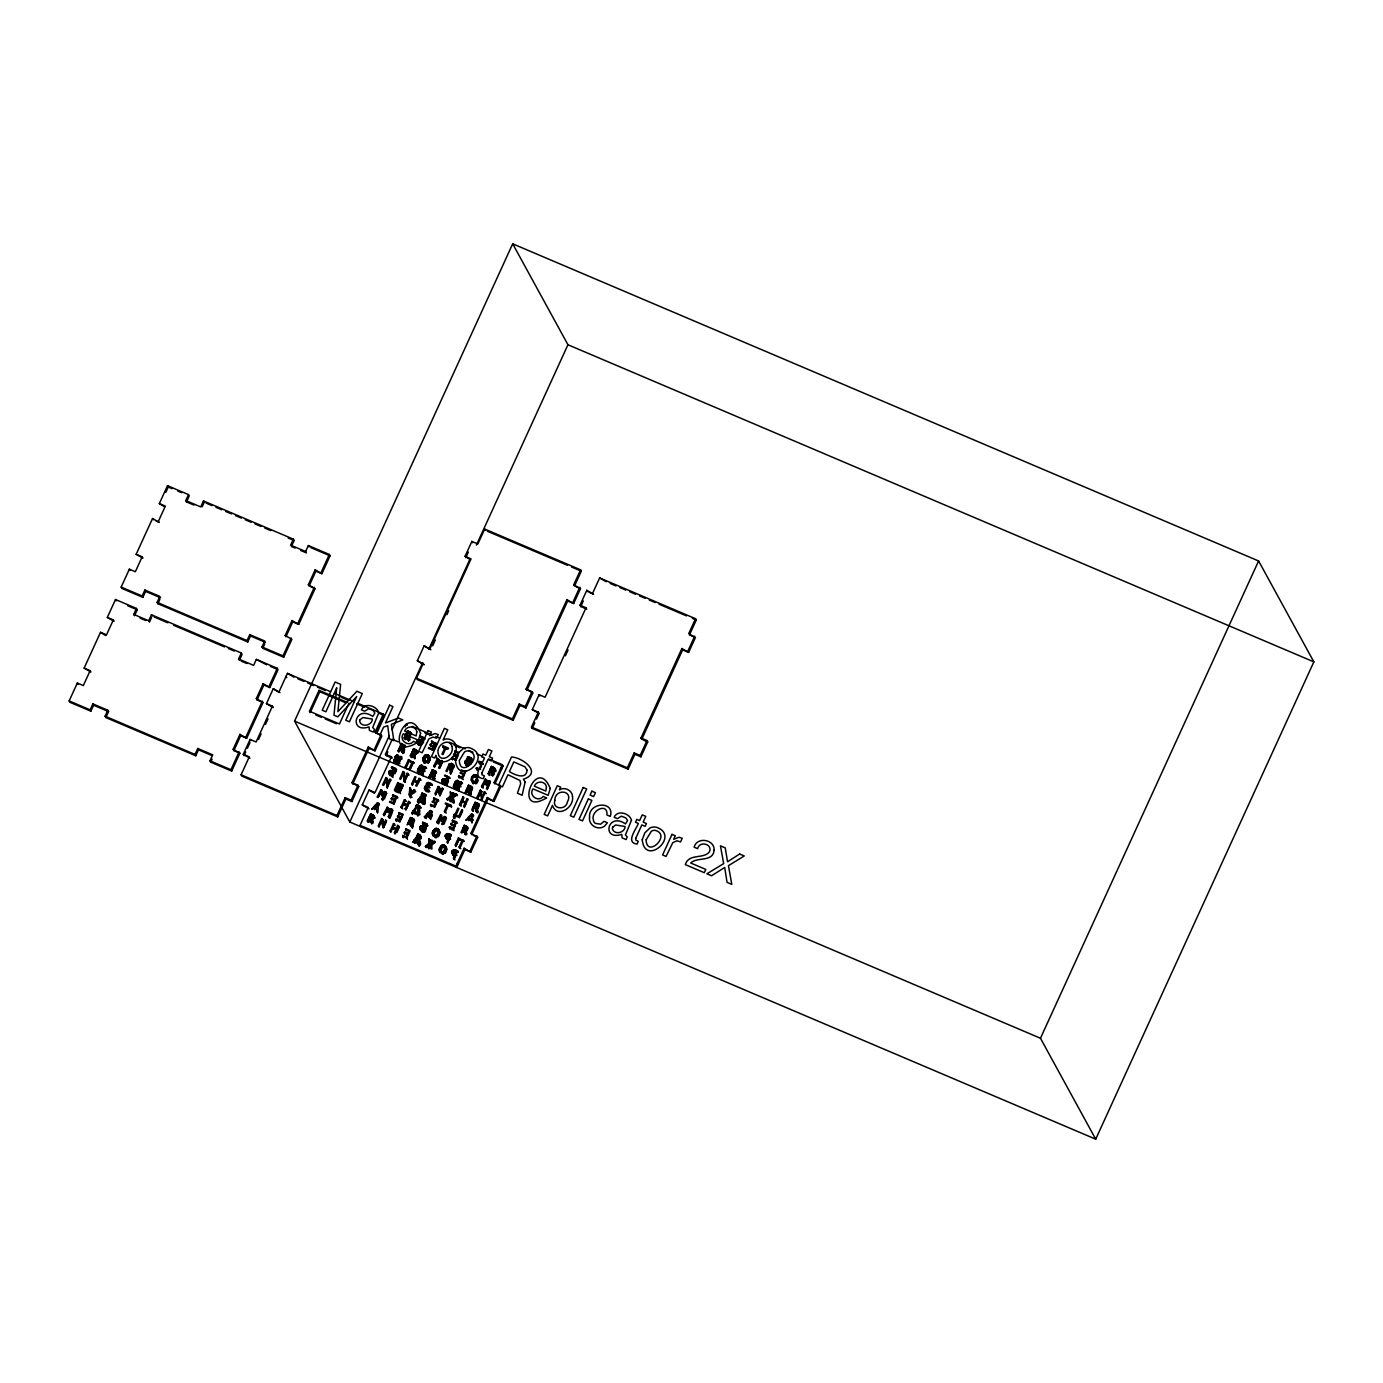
<?xml version="1.0" encoding="UTF-8"?>
<svg xmlns="http://www.w3.org/2000/svg" width="1383" height="1383" viewBox="0 0 1383 1383"><rect width="100%" height="100%" fill="white"/><g stroke="black" fill="none" stroke-linecap="round" stroke-linejoin="round"><path stroke-width="1.5" d="M410.613 797.853L409.316 794.845L409.904 787.757L411.719 793.531L415.678 791.768L414.451 789.693L410.993 792.182L410.63 788.569M410.198 797.127L409.904 787.757M468.474 761.048L467.731 758.61L466.555 758.818L467.523 761.082L465.673 762.638L464.947 761.29L466.78 759.734M429.871 791.439L427.053 790.661L425.705 787.446L429.56 787.584L427.416 785.233L428.073 783.573L431.669 784.023L432.412 785.371M426.413 790.004L425.048 786.339L426.638 785.803L427.382 787.152L425.203 789.676L427.295 791.819L424.46 788.327L425.048 786.339M424.062 760.892L424.304 762.379L422.749 760.114L423.198 757.642L425.428 762.846L423.82 760.045M423.198 757.642L424.235 763.139L422.749 760.114M432.326 833.845L433.259 836.041L432.343 832.86L432.775 831.373L433.83 831.823L434.366 835.972L433.83 831.823M433.052 835.194L433.519 832.722L434.573 833.171M439.241 850.424L440.174 852.602L439.258 849.439L439.708 847.952L440.762 848.401L441.298 852.55L440.762 848.401M439.984 851.772L439.708 847.952M470.929 780.289L471.396 777.816L472.45 778.266L473.228 783.902L471.689 780.652M380.308 792.926L381.051 794.274L381.915 792.545L381.812 795.986L381.172 791.197L378.06 797.472L377.075 797.057L380.809 789.831L382.036 790.35L382.832 795.139L385.459 792.839L386.652 793.341L384.388 798.994M387.534 808.588L387.413 812.046L388.467 812.495L391.061 810.092L391.787 811.423L389.038 817.872L388.295 816.523L391.061 810.092M438.567 761.445L437.823 760.097L437.702 763.554L438.757 764.004L441.35 761.601L442.093 762.932L439.967 767.859M440.797 819.687L440.9 816.229L441.54 821.035L440.797 819.687L442.595 821.467M485.537 783.884L485.64 780.427L486.28 785.233L485.537 783.884L486.591 784.334L489.167 781.931L489.91 783.279L487.144 789.71M401.969 751.332L403.559 745.351L404.303 746.699L402.712 752.68L401.969 751.332L402.902 753.562M411.028 825.374L412.618 819.393L411.961 827.604L411.028 825.374L412.532 828.192M432.844 777.661L434.435 771.679L435.178 773.028L433.571 779.009L432.844 777.661L433.761 779.874M471.741 787.549L470.721 794.119L469.252 793.928L469.131 792.131L470.652 787.083L472.07 789.935L471.983 786.599L468.474 785.181L465.12 792.511L465.985 792.874L469.027 786.599L472.727 787.947M471.344 788.587L469.788 794.395L469.062 793.047M478.397 804.629L476.651 812.374L475.787 809.211L477.308 804.163L478.743 807.015L479.14 805.978L478.656 803.696L475.147 802.261L471.793 809.608L472.519 810.939L475.873 803.609L475.147 802.261M371.785 824.061L370.454 818.805L368.241 821.519L367.325 820.966L369.244 816.748L372.995 821.104M407.95 736.326L408.573 741.011L407.95 736.326L406.395 735.635L406.723 737.848L405.997 736.499M414.122 754.254L414.762 758.939L413.448 753.7L411.235 756.397L411.961 757.746M464.774 833.327L465.501 834.675L465.552 832.203L463.253 830.18L464.809 830.872L464.705 834.208L465.708 834.623L465.915 831.235L467.333 829.938L462.925 828.244L460.988 832.462L461.905 833.015L463.651 829.593L462.925 828.244M371.042 822.712L372.027 823.127L372.252 819.756L370.298 817.163M373.03 817.301L371.768 815.209L370.627 816.402L371.37 817.751L370.35 817.318L370.644 813.723L374.171 815.918L374.136 817.664L373.03 817.301L373.773 818.65M409.679 735.963L408.832 740.078L407.847 739.663M408.434 735.186L409.783 740.13L406.049 733.699L404.13 737.917L404.856 739.265L406.792 735.047L410.059 736.292M416.11 751.09L416.767 753.545L414.762 750.087L413.621 751.28L414.347 752.629L413.327 752.196L413.638 748.601L412.601 750.848L414.554 754.236L416.231 754.219L412.238 751.626L410.302 755.844L411.045 757.192L412.981 752.974L412.238 751.626M465.915 831.235L466.659 834.675L465.915 833.327M490.066 769.415L490.809 770.763L488.873 774.981L488.147 773.633L490.066 769.415L491.103 769.83L493.195 772.25L492.849 775.794L491.864 775.379L491.95 772.042L490.395 771.351L491.138 772.699M493.351 768.239L494.595 771.316L492.59 767.876L491.051 770.245L492.071 770.642M425.255 758.852L424.529 757.521L427.399 754.669L425.532 754.79L423.492 757.071L424.996 759.44L424.806 762.24M472.813 780.721L472.485 782.553M427.779 755.879L428.073 759.215L429.266 759.302L429.456 756.536L428.211 755.014L428.816 760.564L430.009 760.633M428.211 755.014L430.251 759.786L429.508 758.437M437.356 829.61L437.65 832.946L438.843 833.033L439.033 830.267L437.789 828.745L438.394 834.295L439.587 834.381M437.789 828.745L439.829 833.517L439.085 832.168M444.271 846.189L444.565 849.525L445.758 849.594L445.948 846.845L444.704 845.324L445.309 850.873L446.502 850.943M444.704 845.324L446.744 850.096L446 848.747M371.145 819.376L371.837 823.196L371.093 821.848M492.659 775.846L491.95 772.042M426.638 785.803L426.413 783.763L428.09 782.45L431.669 784.023M427.382 787.152L427.779 784.196L431.513 784.628L430.77 783.279M375.83 806.704L375.087 805.355L377.369 802.866L378.752 803.454L378.389 806.773L377.403 806.341L377.68 804.111L378.423 805.459M427.9 812.979L428.955 813.429L430.493 811.717L431.945 815.728L431.565 811.078L430.182 810.49L427.9 812.979L428.644 814.328L430.926 811.838L432.309 812.426L431.565 811.078M469.511 819.963L468.474 817.301L465.725 820.309L468.076 819.393L472.018 821.018L471.43 818.546L472.433 818.978L472.001 822.971L471.171 820.689M471.845 815.192L470.306 816.904L469.252 816.454L471.534 813.947L472.917 814.535L472.554 817.854L471.568 817.439L471.845 815.192L472.571 816.54M377.006 809.608L377.524 812.789L377.006 809.608L373.929 808.294L371.578 809.228L374.309 806.22L375.363 808.865M426.725 815.918L430.666 817.543L430.078 815.088L431.081 815.521L430.649 819.497L429.819 817.232L430.545 818.58L426.725 815.918L425.48 817.301L426.223 818.65M430.078 815.088L431.824 816.852L430.493 811.717M430.666 817.543L430.804 816.437M472.018 821.018L471.43 818.546M415.972 813.135L417.683 814.898L414.675 811.562L416.006 808.657L414.986 808.242L411.875 813.118L414.001 812.305L418.012 813.29L417.908 809.193L419.568 811.32L419.619 815.019L418.842 809.971M418.012 813.29L417.908 809.193M422.662 802.019L423.405 797.542L425.065 799.668L424.581 804.474L424.339 798.337M413.292 841.296L414.036 842.645L415.661 841.106L416.992 837.891L415.972 837.458L412.843 842.351L414.986 841.538L418.997 842.524L418.893 838.426L419.81 839.204L419.412 846.361M423.509 801.639L423.405 797.542M418.997 842.524L419.101 841.607M474.507 783.245L477.654 781.965L476.253 779.39L477.135 776.537L476.392 775.189L477.256 778.059L475.959 776.053M476.997 780.738L476.686 777.592M419.464 842.109L420.605 844.252L420.294 841.573M417.459 771.178L417.96 769.173L418.911 769.536L418.236 772.769L417.459 771.178L418.98 774.1L419.654 770.884L418.306 768.343L421.469 765.127L422.213 766.476L419.965 767.911L419.049 769.691L420.017 770.037L418.306 768.343M453.451 786.391L453.97 784.386L454.921 784.766L454.972 789.33L453.451 786.391L454.367 788.69L454.921 784.766M455.405 788.345L454.419 786.633L455.647 786.114M404.649 745.835L405.375 747.183L404.908 744.884L403.144 750.675L403.957 752.992L404.631 749.171L403.196 746.561M411.218 826.256L412.704 826.446L413.966 818.926L410.44 817.509L407.103 824.838L408.867 823.611M432.257 769.778L433 771.126L429.646 778.456L428.903 777.108L432.257 769.778L435.766 771.213L434.02 776.987L434.832 779.321L433.415 774.687M478.12 812.564L476.91 809.47L478.051 805.511L475.683 803.696L479.382 805.044L478.656 803.696M476.979 810.455L477.705 811.804L476.305 807.188M421.366 741.202L421.901 743.691L421.366 741.202L417.718 740.078L422.022 740.493L423.457 742.913L423.457 739.957M469.822 763.001L469.615 764.09L469.096 761.653L464.947 761.29M495.684 771.679L494.388 767.824L491.466 766.389L490.308 768.896L491.622 771.697L494.077 772.008L492.452 770.901M422.921 767.34L421.763 767.859L422.351 765.542L424.529 770.089M458.897 781.602L458.724 783.487L457.773 783.072L458.361 780.755L459.675 783.919M447.625 840.294L447.936 839.032L445.188 835.885L448.662 840.38L447.591 843.353L447.625 840.294L448.351 841.642M451.584 852.049L455.059 856.544L453.97 859.517L454.316 855.195L451.584 852.049L453.572 853.017L454.281 850.718L456.839 852.637L455.975 852.274M450.599 839.308L447.02 838.634L445.43 835.004L448.835 833.776L450.097 837.804L448.835 834.762L446.968 834.831L447.193 836.853L446.173 836.352L447.746 834.969L451.169 835.781L450.443 834.433M456.096 851.288L456.736 853.052L457.687 850.977L455.232 849.94L451.809 851.167L454.454 855.247M388.588 772.509L389.989 775.535L388.83 771.593L390.576 773.495L388.83 771.593M389.315 773.858L389.557 772.941M416.871 741.772L418.271 744.78L417.113 740.839L419.948 744.815L418.133 741.409M417.614 743.12L417.113 740.839M421.158 829.178L422.576 832.013L419.792 828.884L419.879 827.069L421.884 830.526L424.892 832.082L420.899 827.639M420.518 830.232L419.879 827.069M443.269 782L444.686 784.818L441.903 781.689L441.99 779.891L443.995 783.348L447.003 784.887L443.009 780.444M443.148 783.833L441.99 779.891M389.436 770.832L390.162 772.181L394.466 772.578L392.063 770.556L389.436 770.832L393.083 771.956L393.93 773.443L396.005 768.568L391.666 766.735L391.285 767.565L396.731 769.916M424.287 737.831L425.03 739.179L419.585 736.811L419.965 735.981L424.287 737.831L422.213 742.688L421.158 742.36M426.223 826.187L426.223 829.143L424.788 826.723L420.484 826.308L424.132 827.432L424.979 828.918L427.053 824.061L422.731 822.211L424.045 824.821L422.351 823.041M427.053 824.061L427.572 826.221L426.828 824.873M448.939 777.695L444.842 775.033L444.462 775.863L449.907 778.214L448.939 777.695L447.089 781.741L446.242 780.254L442.595 779.13L446.899 779.528L447.625 780.876L443.338 780.479L442.595 779.13M478.19 780.825L476.392 775.189M417.96 769.173L418.98 774.1M424.633 797.403L425.67 794.637L424.771 794.153L423.751 796.573L425.359 798.752L424.806 797.109M420.484 837.199L420.104 838.271L419.239 837.441L420.259 835.021L421.227 838.547M398.373 764.142L397.37 763.71L398.874 760.304L395.21 762.828L397.388 758.731L399.445 759.336L400.188 760.685L398.131 760.062L396.489 762.984L395.763 761.635M422.835 770.538L423.578 771.887L422.074 775.293L421.331 773.944L422.835 770.538L419.187 773.062L421.348 768.965L424.149 770.919L424.823 766.545L426.483 768.291L424.823 766.545M455.18 788.275L457.358 784.178L460.159 786.132L459.415 784.801L460.781 781.844L461.715 782.242L458.067 790.506L457.341 789.157L458.845 785.769L455.18 788.275L455.923 789.624M458.845 785.769L458.966 788.759L458.222 787.411M419.81 807.171L419.135 809.038L418.254 808.208L419.274 805.788L420.899 807.637L420.553 808.519L420.173 806.289M420.985 836.369L419.983 838.789L419.239 837.441M382.088 793.79L384.716 791.491L385.909 791.992L382.901 799.53L381.95 799.132L384.699 792.684L385.442 794.032L382.676 800.48L381.95 799.132M392.236 812.616L389.989 818.269L389.245 816.921L392.253 809.383L391.061 808.882L388.433 811.199L389.176 812.53L391.804 810.231L392.997 810.732L392.253 809.383M442.56 760.892L439.535 768.447L438.584 768.032L441.35 761.601M444.116 824.026L446.381 818.373L445.188 817.872L442.56 820.171L441.817 818.84L444.444 816.523L445.637 817.025L442.629 824.562L441.678 824.164L444.427 817.733L445.17 819.064L443.061 823.991M420.484 826.308L421.227 827.656L425.515 828.054L425.757 824.51L424.788 826.723M446.899 779.528L447.867 777.332L448.611 778.681L446.916 776.935M418.34 799.149L418.098 802.832L417.372 801.483L420.484 796.591L422.247 798.371L420.484 796.591M412.843 810.801L413.05 813.411L412.307 812.08M454.246 814.38L453.918 818.235L454.246 814.38L455.681 816.005L458.914 808.588L457.911 808.156L454.938 814.656M489.167 781.931L486.418 788.362L487.369 788.777L490.377 781.239L489.184 780.721L486.557 783.037L487.3 784.386L489.91 782.069L489.184 780.721M419.274 805.788L419.308 808.761L418.721 805.476L416.663 804.612L415.591 806.911L416.473 807.637L417.268 805.909L419.447 806.825L418.721 805.476M440.313 850.355L440.797 852.689L439.448 851.271M371.56 819.358L369.244 816.748M435.161 835.453L434.729 836.421L436.561 836.162L438.307 834.174L435.161 835.453L435.472 837.77L433.398 833.776M441.661 852.983L444.185 850.303L445.24 850.735L444.185 852.205L441.661 852.983L442.387 854.331L444.928 851.651L445.551 852.792L444.185 850.303M491.622 771.697L491.103 769.83M90.863 711.19L90.12 709.842L92.851 703.878L93.595 705.226L90.863 711.19L69.893 702.27L69.15 700.922L77.327 683.029L83.326 685.57L90.137 670.669L84.138 668.11L100.51 632.325L106.491 634.866L113.32 619.964L107.321 617.406L115.498 599.513L136.468 608.434L137.211 609.782L134.479 615.746L133.753 614.398L136.468 608.434M142.881 597.352L142.155 596.004L144.887 590.04L145.613 591.388L142.881 597.352L121.911 588.432L121.168 587.084L129.362 569.191L135.344 571.732L142.155 556.83L136.174 554.272L152.528 518.487L159.252 522.376L156.262 521.097M164.577 506.835L159.339 503.568L167.516 485.675L188.503 494.595L189.229 495.944L186.515 501.908L194 505.089M165.804 492.383L168.259 487.023L167.516 485.675M158.526 521.028L165.338 506.126L159.339 503.568M186.515 501.908L185.771 500.56L188.503 494.595M195.746 755.775L195.003 754.444L197.734 748.462L198.46 749.811L195.746 755.775L105.851 717.57L105.108 716.221L107.839 710.257L92.851 703.878M151.508 617.648L149.468 622.108L148.724 620.76L151.456 614.795L241.351 653.018L242.094 654.366L239.363 660.331L238.619 658.982L241.351 653.018M247.764 641.937L247.038 640.588L249.753 634.624L250.496 635.973L247.764 641.937L157.869 603.714L157.126 602.383L159.858 596.401L144.887 590.04M295.132 548.083L291.381 546.492L294.112 540.528L293.386 539.18L203.474 500.957L200.76 506.921L185.771 500.56M106.526 716.066L108.566 711.588L107.839 710.257M157.869 603.714L159.909 599.254M202.177 506.783L204.217 502.306L203.474 500.957M293.386 539.18L290.655 545.144L305.643 551.523L306.369 552.872L300.751 550.469M238.619 658.982L253.608 665.361L256.339 659.397L277.309 668.317L278.052 669.666L269.875 687.558L263.133 683.651L256.322 698.571L263.047 702.46L246.693 738.263L239.968 734.373L233.157 749.275L239.881 753.182L231.704 771.074L210.717 762.154L209.991 760.806L212.705 754.841L197.734 748.462M305.643 551.523L308.357 545.559L329.344 554.479L330.07 555.81L321.893 573.72L315.168 569.813L308.357 584.732L315.082 588.622L298.728 624.424L291.986 620.535L285.175 635.437L291.899 639.344L283.722 657.236L262.753 648.316L262.009 646.967L264.741 641.003L249.753 634.624M210.717 762.154L212.083 759.163M262.753 648.316L264.793 643.838M239.881 753.182L233.883 750.623L240.694 735.704L239.968 734.373M263.047 702.46L257.065 699.919L263.876 685L263.133 683.651M291.986 620.535L292.729 621.866L285.918 636.785L285.175 635.437M315.168 569.813L315.894 571.162L309.083 586.081L308.357 584.732M231.704 771.074L230.961 769.726L239.138 751.833M245.967 736.914L262.321 701.129M269.132 686.21L277.309 668.317M283.722 657.236L282.996 655.888L291.173 637.995M297.985 623.076L314.339 587.274M321.15 572.372L329.344 554.479M249.995 758.23L243.27 754.34L250.081 739.421L256.08 741.962L272.434 706.177L266.452 703.619L273.264 688.717L279.988 692.606M244.013 755.688L245.707 751.954M247.419 748.22L249.977 742.636M337.711 816.886L336.968 815.555L345.162 797.645L345.888 798.994L337.711 816.886L241.818 776.122L241.091 774.774L249.268 756.881L243.27 754.34M279.262 691.258L287.439 673.365L330.485 691.673M258.535 739.542L261.128 733.889M265.432 724.485L268.008 718.832M294.562 721.131L512.695 243.823L1258.599 560.962L1313.85 661.869L1095.716 1139.177L349.813 822.038L294.562 721.131L1040.465 1038.253L1095.716 1139.177M319.041 690.359L319.767 691.707L310.224 712.591L309.498 711.242L319.041 690.359L347.133 702.305M349 703.1L339.457 723.983L309.498 711.242M345.888 798.994L351.887 801.552L358.698 786.633L351.974 782.743L368.327 746.941L375.052 750.831L381.881 735.929L375.139 732.022L383.316 714.129L357.886 703.325M352.7 784.092L369.071 748.289L368.327 746.941M383.316 714.129L384.059 715.478L375.882 733.37L375.139 732.022M351.887 801.552L351.144 800.204L357.972 785.285L351.974 782.743M374.326 749.5L381.138 734.58M417.338 660.728L424.08 664.618L417.338 660.728L424.166 645.809L430.891 649.699M470.289 559.579L465.051 556.329L471.88 541.41L477.861 543.968L484.672 529.049L580.566 569.813L581.309 571.162L574.498 586.081L573.755 584.732L580.566 569.813M465.794 557.677L468.353 552.076M349.813 822.038L389.315 735.618M392.011 729.723L422.524 662.941M428.816 649.197L470.099 558.836M476.392 545.092L567.946 344.747L512.695 243.823M513.145 720.301L512.419 718.953L519.23 704.051L519.973 705.382L513.145 720.301L417.268 679.537L416.525 678.189L423.336 663.27M430.148 648.368L471.05 558.87L465.051 556.329M432.672 645.809L435.334 639.983M446.899 614.692L448.68 610.802M368.984 808.813L362.26 804.923L369.071 790.004L375.052 792.545L391.424 756.76L385.425 754.219L392.236 739.3L398.235 741.841M391.424 756.76L392.15 758.109L386.168 755.567L387.862 751.833M360.807 826.706L360.064 825.357L368.241 807.465L362.26 804.923M405.046 726.939L406.412 723.949L407.155 725.297M401.381 743.466L402.125 744.797L398.771 752.145L398.027 750.796L401.381 743.466L404.043 745.558M386.86 777.955L388.122 786.184L387.603 779.303L385.909 777.54L382.521 784.939L383.54 785.371L386.082 779.787L387.344 788.016L386.082 779.787M406.412 732.921L407.449 730.673L411.702 734.2M405.634 746.232L401.934 744.884L398.892 751.159L398.027 750.796M384.111 784.438L386.635 778.888L385.909 777.54M407.432 733.353L408.573 732.16L409.921 733.146M392.409 768.084L392.997 769.346L392.253 767.997M402.159 747.373L401.364 749.119L400.067 746.336M369.987 818.096L368.051 822.315L367.325 820.966M370.35 817.318L370.644 813.723M369.589 818.684L369.434 821.986L368.068 819.324M387.378 784.835L389.937 779.251L390.94 779.684L387.568 787.083L386.6 786.668M393.723 771.23L394.708 769.034L395.434 770.383L393.757 768.637M399.445 759.336L400.845 756.363L401.762 756.743L398.477 764.419L397.734 763.07M396.42 790.903L395.694 789.572L398.702 782.985L397.768 782.588L394.38 789.97L399.998 792.424L403.006 785.855L402.263 784.507L399.255 791.076L400.551 793.635M383.783 827.155L383.056 825.807L385.598 820.223L386.341 821.571L383.783 827.155L383.281 820.275L381.587 818.511L378.199 825.91L379.219 826.342M403.041 771.541L399.67 778.923L400.69 779.355L403.784 772.89L403.041 771.541L404.752 773.304L403.784 772.89M408.486 759.613L409.23 760.961L405.859 768.343L405.115 766.995L408.486 759.613L414.278 763.105L409.091 760.927L412.86 763.572L409.904 770.054L409.161 768.723L412.134 762.223L412.86 763.572M391.216 798.821L391.614 797.974L394.691 799.288L395.434 800.619L391.216 798.821L391.959 800.169L391.614 797.974M392.53 795.623L392.928 794.776L397.128 796.573L397.872 797.922L392.53 795.623L393.273 796.971L392.928 794.776M378.942 827.259L382.313 819.86L381.587 818.511M397.768 782.588L398.494 783.936L395.123 791.318L398.753 792.857M400.759 784.904L397.751 791.474L397.025 790.125L400.033 783.556L401.675 785.285L400.033 783.556M398.667 791.871L397.924 790.523L400.932 783.936M393.135 802.676L394.311 800.135L395.037 801.466L393.878 804.024L389.539 802.175L389.937 801.31L393.135 802.676L393.878 804.024M394.691 799.288L395.728 796.988L396.472 798.337M407.812 774.601L405.254 780.185L404.527 778.836L407.069 773.253L408.815 775.033L407.069 773.253M422.022 740.493L422.991 738.28L423.734 739.628L422.04 737.882M393.757 803.955L397.128 796.573M405.444 782.415L404.7 781.067L408.089 773.685M413.552 761.756L410.163 769.138L409.161 768.723M399.825 792.286L403.196 784.904L402.263 784.507M390.11 830.976L393.481 823.577L394.501 824.009L390.853 832.307L390.11 830.976L391.112 831.39M405.409 800.083L401.762 808.398L401.018 807.05L404.406 799.668L406.153 801.431L404.406 799.668M411.598 784.005L414.969 776.606L415.972 777.039L412.324 785.354L411.598 784.005L412.601 784.42M395.642 819.963L396.039 819.116L399.238 820.465L399.981 821.813L395.642 819.963L396.385 821.312M397.716 815.763L398.062 817.958L397.716 815.763L401.537 818.425L401.848 814.794L400.793 817.076M399.03 812.582L399.376 814.777L399.03 812.582L403.231 814.38L399.86 821.761M430.407 744.175L430.77 746.371L430.407 744.175L434.227 746.837L434.539 743.19L433.501 745.489M431.721 740.994L432.066 743.19L431.721 740.994L436.665 744.123L434.141 749.672M399.238 820.465L400.413 817.923L397.336 816.61M431.945 748.877L433.104 746.336L433.847 747.684L432.689 750.226L428.35 748.376L428.747 747.511L431.945 748.877L432.689 750.226M397.613 825.34L398.339 826.688L396.921 829.8L396.178 828.452L397.613 825.34L399.359 827.103L396.817 832.652M405.15 808.796L406.688 805.407L407.432 806.756L405.876 810.144L405.15 808.796L406.153 809.228L409.524 801.846L408.521 801.414L407.086 804.543L407.829 805.891L409.264 802.762L408.521 801.414M419.827 779.718L418.392 782.83L417.666 781.481L419.084 778.37L420.83 780.133L419.084 778.37M423.423 769.57L424.287 767.669M432.568 750.174L435.939 742.775M398.615 825.755L395.244 833.154L394.224 832.722L395.78 829.333L396.523 830.682L394.968 834.07M420.104 778.802L416.732 786.184L415.713 785.751L417.268 782.363L417.994 783.712L414.157 781.032L418.392 782.83M442.767 746.699L443.148 745.852L448.559 748.151L448.161 748.998L442.767 746.699L443.494 748.047M424.944 795.19L422.161 792.96L421.089 795.277L421.971 796.003L422.766 794.257L424.944 795.19L424.304 795.951L422.766 794.257M402.937 835.401L403.283 837.597L402.937 835.401L406.153 836.767L407.501 839.395M404.234 832.912L404.614 832.065L407.691 833.361L408.434 834.71L404.234 832.912L404.96 834.26L404.614 832.065M406.274 831.062L405.928 828.866L410.146 830.664L406.758 838.046M408.919 823.784L411.183 818.84L412.117 819.185L411.391 817.837M421.504 797.023L420.173 799.927L421.936 800.671L423.596 804.163L421.158 802.382M421.227 797.939L419.084 800.498M435.766 771.213L436.509 772.561L432.81 771.213L433.017 773.702L432.291 772.354M406.153 836.767L407.311 834.208L408.037 835.557M407.691 833.361L408.746 831.079L409.472 832.428M416.94 813.55L417.701 815.78L418.496 812.876M439.172 786.892L440.416 795.139L439.898 788.241L438.204 786.495L434.832 793.877L435.835 794.309L438.394 788.725L439.517 795.242M433.778 797.905L434.124 800.1L433.778 797.905L437.996 799.702L434.729 807.136L434.003 805.788L430.787 804.439L430.407 805.286L434.608 807.084M449.337 763.779L445.948 771.161L446.968 771.593L450.063 765.127L449.337 763.779L451.031 765.525L451.532 772.423L450.288 764.194M452.12 757.452L452.466 759.665L452.12 757.452L456.062 760.166L458.464 754.565M453.797 754.115L454.143 756.311L453.797 754.115L456.874 755.429L457.911 753.13L454.713 751.782L455.093 750.917L459.312 752.715M418.79 834.329L419.533 835.678L418.254 835.142L417.32 837.493L417.649 833.845L419.689 834.71L419.049 835.47M435.559 795.225L438.947 787.843L438.204 786.495M431.133 806.635L430.787 804.439M423.077 824.389L422.731 822.211M452.016 764.695L451.549 765.715L451.273 763.347L454.108 765.577L451.273 763.347M417.165 842.489L415.522 838.444M434.003 805.788L435.161 803.246L435.904 804.595M435.541 802.399L432.464 801.085L432.084 801.933L436.285 803.748L436.596 800.117L437.339 801.466M455.318 758.818L456.476 756.276L457.22 757.625M439.673 793.79L442.232 788.206L443.234 788.638L439.863 796.02L438.394 788.725M453.382 764.229L452.898 765.266L450.806 764.367M450.806 771.074L453.347 765.49L454.367 765.923L450.996 773.304L449.51 766.009L450.754 774.238L450.028 772.89M415.661 840.795L417.407 841.556L418.738 845.791L417.925 842.783M423.492 829.541L424.46 830.077L423.475 831.356L419.792 828.884M445.603 782.363L446.571 782.882L445.585 784.178L441.903 781.689M458.776 775.586L459.121 777.799L458.776 775.586L462.717 778.301L465.967 770.85M449.164 806.496L448.42 805.165L445.17 812.599L444.427 811.251L447.401 804.716L448.144 806.064M449.648 800.169L451.377 796.383L452.12 797.732L450.391 801.518L449.648 800.169L451.307 801.915M453.019 792.787L453.762 794.136L452.5 796.885L451.757 795.553L453.019 792.787L453.952 793.185L452.708 795.899L454.091 803.108L453.261 797.161L456.649 794.343L457.393 795.674L455.664 793.911L452.708 795.899M431.047 844.235L430.303 842.887L431.565 840.138L432.499 840.518L428.92 848.868L428.177 847.52L429.923 843.716L430.666 845.065M450.581 800.567L452.31 796.781L453.054 802.659L452.31 796.781M461.974 776.952L463.132 774.411L463.875 775.759M463.53 773.564L460.453 772.25L460.055 773.097L464.256 774.912L464.567 771.265L461.369 769.916M467.731 759.699L469.131 760.667L470.341 759.544L472.035 761.445L470.341 759.544M471.292 760.097L469.943 763.053L468.889 762.742M451.014 805.234L451.757 806.583L445.222 803.8L445.603 802.935L451.014 805.234L451.359 807.43M483.047 764.436L481.664 762.189L479.019 761.411L478.587 762.361L481.664 763.658L481.267 767.012M449.527 826.636L449.873 828.849L449.527 826.636L452.725 828.002L454.091 830.647L451.273 829.454M452.518 820.119L452.863 822.315L452.518 820.119L456.718 821.9L453.347 829.299L449.129 827.501M462.873 796.971L463.616 798.319L460.228 805.719L459.502 804.37L462.873 796.971L463.875 797.403L462.458 800.532L463.184 801.881M451.204 823.3L451.549 825.495L451.204 823.3L455.024 825.962L455.318 822.332L454.281 824.614M459.484 817.647L458.741 816.298L461.732 809.781L462.735 810.213L459.363 817.595L454.817 815.676L454.817 818.615L454.091 817.267L455.681 816.005M461.248 806.133L460.504 804.802L462.06 801.397L466.296 803.195L462.458 800.532M468.474 785.181L469.217 786.529L466.953 791.474L466.209 790.125M467.627 792.632L467.713 789.486M452.725 828.002L453.901 825.461L454.627 826.809L453.468 829.351M465.57 801.863L466.987 798.734L468.007 799.167L464.36 807.465L463.616 806.116L465.172 802.728L465.898 804.076M460.228 816.022L462.458 811.13L461.732 809.781M519.973 705.382L525.955 707.94L532.766 693.021L526.041 689.132L566.944 599.652L573.668 603.541L580.48 588.622L573.755 584.732M458.447 837.839L455.059 845.22L456.079 845.653L459.035 839.17L464.239 841.331L458.447 837.839L459.778 840.518M466.469 826.135L467.212 827.483L465.431 826.706L463.893 829.074L463.167 827.726L464.308 825.219L467.247 826.636L467.8 829.16L465.276 825.616M481.007 791.474L477.619 798.855L476.893 797.507L480.264 790.125L481.958 791.871L480.264 790.125M478.639 799.288L477.896 797.939L480.437 792.355L481.18 793.704M526.785 690.48L567.67 601L566.944 599.652M455.802 846.569L459.173 839.187M463.495 840L459.848 848.298L459.104 846.949L462.078 840.449L462.821 841.798M484.292 791.837L486.038 793.617L484.292 791.837L481.733 797.421L482.477 798.769M454.955 859.932L454.212 858.584L456.252 854.124L453.728 853.899M485.295 792.269L481.924 799.651L480.437 792.355M525.955 707.94L525.229 706.592L532.04 691.673L526.041 689.132M572.925 602.193L579.754 587.274M464.135 848.228L464.878 849.577L456.701 867.487L455.958 866.138L464.135 848.228L470.86 852.135L477.688 837.216L470.946 833.327L487.3 797.524L494.042 801.431L500.853 786.512L494.129 782.622L502.306 764.713L488.597 758.887M487.3 797.524L488.043 798.873L471.689 834.675L470.946 833.327M502.306 764.713L503.032 766.061L494.855 783.971L494.129 782.622M536.483 719.091L539.042 713.49L532.299 709.6L539.111 694.681L545.109 697.239L586.012 607.759L580.013 605.201L586.824 590.299L593.566 594.189L589.072 592.27M586.012 607.759L586.738 609.108L580.756 606.549L583.315 600.965M470.134 850.787L476.945 835.868M493.299 800.083L500.11 785.164M628.107 769.173L627.363 767.824L634.192 752.922L634.918 754.271L628.107 769.173L532.213 728.409L531.487 727.06L538.298 712.141L532.299 709.6M592.823 592.84L599.634 577.921L695.528 618.702L696.271 620.033L689.443 634.953L693.938 636.871M532.213 728.409L534.772 722.825M565.405 655.784L568.067 649.958M681.888 648.523L682.632 649.872L641.747 739.352L641.003 738.003L681.888 648.523L688.63 652.413L695.442 637.511L688.717 633.604L695.528 618.702M647.002 740.545L647.728 741.893L640.917 756.812L640.173 755.464L647.002 740.545L641.003 738.003M687.887 651.065L694.698 636.163M1040.465 1038.253L1258.599 560.962M425.757 766.943L422.351 774.376L421.331 773.944M418.392 835.194L417.718 836.594L416.992 835.246M491.847 768.499L491.466 766.389M464.688 827.328L464.308 825.219M394.725 757.314L395.313 758.454L397.509 754.893L395.261 756.328L395.452 758.662L395.261 756.328M455.232 781.775L454.316 783.556L455.284 783.919L457.479 780.358L458.222 781.706L455.958 783.124L455.232 781.775L457.479 780.358M419.274 768.689L421.469 765.127M401.571 757.694L401.053 758.783L400.309 757.435M419.723 771.87L420.467 773.218L422.092 770.296L421.348 768.965M455.733 787.1L456.459 788.448L458.101 785.527M428.937 756.363L429.076 757.884M438.515 830.094L438.809 832.497M445.447 846.673L445.741 849.058M386.652 810.334L384.405 814.864L383.419 814.449L387.154 807.223L389.124 809.09L389.176 812.53M437.823 760.097L434.694 766.372L433.709 765.957L437.443 758.731L439.414 760.598L437.443 758.731M441.644 817.578L438.515 823.853L437.789 822.505L440.9 816.229M483.255 788.068L482.529 786.72L485.64 780.427M486.384 781.775L485.519 783.521L484.776 782.173M405.789 739.819L405.496 737.588L406.239 738.92M488.891 771.991L489.789 775.535L489.513 773.304M418.893 803.35L418.167 802.002L419.498 800.653L422.437 801.898L423.198 804.145L423.838 803.125M378.735 796.591L380.602 792.978M387.154 807.223L387.897 808.571L384.163 815.797L383.419 814.449M438.186 760.08L434.452 767.306L433.709 765.957M440.537 814.864L441.263 816.212L437.529 823.438L436.803 822.09L440.537 814.864L441.765 815.382L441.817 818.84M485.277 779.061L486.003 780.41L482.269 787.636L481.543 786.287L485.277 779.061L487.231 780.928L487.3 784.386M457.842 785.596L458.067 787.93L457.324 786.581M436.976 828.4L434.106 831.252L433.069 830.803L436.112 828.296L437.201 830.664L436.112 828.296M475.579 774.843L472.709 777.695L471.672 777.246L473.729 774.964L475.579 774.843L476.322 776.191L473.072 777.453L472.346 776.105M443.373 845.877L443.891 844.978L442.041 845.099L439.984 847.381L440.728 848.73L442.767 846.431L444.635 846.327L444.116 847.226L443.373 845.877L439.984 847.381M430.683 775.88L428.903 777.108M473.384 811.32L473.556 808.364M428.073 759.215L429.058 762.5L427.693 759.993L425.151 762.69L427.675 761.895L428.73 760.443L427.693 759.993M437.65 832.946L438.636 836.231L437.27 833.724M424.218 758.42L426.275 756.138M426.413 761.48L427.14 762.828L429.473 761.791M475.337 780.997L476.928 780.617L473.349 782.864L475.337 780.997L476.063 782.346M457.687 850.977L458.43 852.308L453.296 851.548L453.399 854.798M453.572 853.017L453.365 850.994M424.218 793.842L424.304 795.951M372.252 819.756L373.669 818.459L371.629 818.235M493.333 770.659L494.492 771.126L493.074 772.423L493.887 774.653L493.161 773.304M493.817 773.771L493.696 771.697M377.68 804.111L376.159 805.805L375.087 805.355M428.16 816.489L427.122 813.826L424.374 816.834L425.117 818.183L427.866 815.175L427.122 813.826M410.319 794.499L411.702 797.403L410.319 794.499L414.451 789.693M437.702 829.748L435.852 829.869L433.795 832.151L433.069 830.803M381.068 794.655L382.123 795.087L384.699 792.684M441.851 820.136L444.427 817.733M435.904 836.801L439.051 835.522M438.739 762.707L441.35 760.391L442.093 761.739L439.466 764.038L438.67 759.25M451.377 796.383L447.902 799.443L446.83 798.976L450.426 795.934L450.322 791.646L451.757 795.553M429.923 843.716L426.448 846.776L425.376 846.327L428.955 843.267L428.851 838.98L430.562 840.743L428.851 838.98M452.5 796.885L451.048 792.995L451.152 797.282L447.573 800.325L446.83 798.976M427.312 846.655L429.698 844.615L429.594 840.328M477.446 768.256L478.19 769.605L476.634 769.605L476.634 767.634L479.106 768.706L480.644 767.911M445.188 835.885L445.931 837.234L449.855 837.96L447.815 842.42L446.847 842.005M456.252 854.124L456.978 855.472L455.301 855.628L454.575 854.279M389.833 772.146L390.092 773.702L393.394 774.584L392.444 775.898M453.451 797.248L456.407 795.26M434.21 841.262L431.254 843.25L431.98 844.598L434.954 842.61L434.21 841.262L435.196 841.677L431.807 844.512L431.894 849.093L430.856 848.661L430.839 844.131M494.682 770.21L492.521 769.691L491.103 767.15M414.917 812.685L415.661 814.034L413.119 812.737M417.718 740.078L418.461 741.426L422.749 741.824M466.019 762.431L467.592 764.038L469.615 763.779L468.733 765.542L464.723 762.154L468.318 765.387L468.474 763.658M477.394 811.216L475.908 811.026M467.385 757.21L471.292 757.815L471.603 759.423L467.385 757.21L468.128 758.558L472.035 759.163L471.292 757.815M480.679 769.38L475.89 768.256M463.737 829.16L466.918 830.837M413.586 812.149L414.693 811.873M480.299 762.603L481.042 763.952L479.331 763.71L480.748 762.863L483.082 764.159L482.356 762.811M476.253 779.39L477.446 779.476M425.687 788.656L429.128 790.091L426.569 790.471M407.121 736.983L408.677 737.658M370.316 820.033L371.871 820.724M433.553 772.544L435.178 773.028M410.993 818.926L414.693 820.275M413.361 820.741L411.736 820.275L410.44 817.509M458.586 786.927L459.571 787.1M464.723 762.154L467.419 764.972M422.092 770.296L424.149 770.919M457.358 784.178L459.415 784.801M468.232 762.431L468.318 761.324M409.835 734.252L410.941 734.615L410.976 732.852M493.852 769.968L494.958 770.331M416.024 752.196L417.13 752.542L417.147 750.796L413.638 748.601M447.833 783.089L445.326 779.856M424.667 829.921L425.722 830.267M402.125 744.797L403.058 745.143M433 771.126L433.934 771.455M469.217 786.529L470.151 786.858L469.407 785.509M475.873 803.609L476.807 803.955L476.08 802.607M470.756 758.593L471.499 759.941L469.2 757.97M455.059 784.904L456.027 785.267M418.703 770.521L419.654 770.884M406.049 733.699L408.365 736.292M490.308 768.896L491.345 769.294M490.809 770.763L491.847 771.161M412.981 752.974L414.554 754.236M463.167 827.726L464.93 829.472L463.962 825.979M410.474 735.393L409.316 734.943L410.423 737.312M415.505 752.871L416.646 753.337L415.246 754.634L415.021 758.005L414.018 757.59M448.835 833.776L451.307 834.813L450.357 836.888L449.371 836.473M567.946 344.747L1313.85 661.869M487.369 531.228L567.6 565.336M571.525 567.013L581.309 571.162M606.238 581.776L599.634 577.921M610.162 583.436L616.023 585.925M619.947 587.585L625.808 590.092M629.732 591.751L635.592 594.258M639.516 595.917L645.377 598.407M649.301 600.066L655.162 602.573M659.086 604.233L686.487 615.884M692.347 618.374L696.271 620.033M575.985 586.72L580.48 588.622M567.67 601L573.668 603.541M682.632 649.872L688.63 652.413M168.259 487.023L172.08 488.648M177.802 491.069L181.605 492.694M206.171 503.135L212.031 505.625M215.938 507.302L221.816 509.791M225.723 511.451L231.583 513.94M235.49 515.6L241.351 518.089M245.258 519.766L251.118 522.255M255.025 523.915L260.886 526.404M264.81 528.064L270.67 530.553M288.252 538.039L294.112 540.528M311.002 547.703L330.07 555.81M315.894 571.162L321.893 573.72M310.587 586.72L315.082 588.622M429.387 649.076L424.166 645.809M643.233 739.991L647.728 741.893M519.23 704.051L525.229 706.592M634.192 752.922L640.173 755.464M634.918 754.271L640.917 756.812M292.729 621.866L298.728 624.424M416.525 678.189L512.419 718.953M531.487 727.06L627.363 767.824M145.613 591.388L160.601 597.75M250.496 635.973L265.484 642.352M121.168 587.084L142.155 596.004M157.126 602.383L247.038 640.588M262.009 646.967L282.996 655.888M334.392 693.332L353.962 701.648M412.29 726.438L431.859 734.771M435.766 736.43L439.673 738.09M449.458 742.256L465.12 748.912M469.027 750.571L472.951 752.231M476.858 753.908L482.736 756.397M127.668 605.719L137.211 609.782M154.153 616.974L167.827 622.799M173.688 625.289L224.495 646.898M228.402 648.558L234.28 651.047M266.608 664.791L256.339 659.397M270.428 666.416L276.133 668.853M294.043 677.203L287.439 673.365M297.95 678.863L303.828 681.37M307.735 683.029L313.613 685.536M317.52 687.195L325.351 690.515M341.013 697.17L348.844 700.507M356.658 703.826L364.49 707.162M380.152 713.818L384.059 715.478M424.771 732.783L430.632 735.289M454.125 745.264L459.986 747.754M493.247 761.912L503.032 766.061M319.767 691.707L345.992 702.858M133.753 614.398L148.724 620.76M431.34 741.841L436.665 744.123M492.21 767.738L495.719 769.933L494.388 767.824M140.098 618.132L145.716 620.518M241.23 661.126L246.848 663.512M421.279 738.591L422.783 739.231M430.027 745.022L434.227 746.837M453.399 754.962L457.6 756.778M422.109 742.55L420.449 740.821M451.722 758.316L456.062 760.166M263.876 685L269.875 687.558M278.502 691.967L273.264 688.717M414.364 749.949L418.064 752.992L416.56 750.035M450.063 765.127L451.031 765.525M486.003 780.41L487.231 780.928M404.303 746.699L402.332 743.795M412.601 750.848L413.621 751.28M423.492 757.071L424.529 757.521M423.941 758.99L424.996 759.44M315.843 714.976L321.461 717.362M325.212 718.953L336.449 723.741M458.378 776.451L463.322 779.58M481.543 786.287L482.529 786.72M447.66 778.283L448.611 778.681M105.73 635.575L100.51 632.325M369.071 748.289L375.052 750.831M488.043 798.873L494.042 801.431M446.069 781.205L446.986 781.602L445.24 778.854M405.115 766.995L406.861 768.775M457.341 789.157L459.087 790.938L459.156 787.843M476.893 797.507L477.896 797.939M455.664 793.911L456.649 794.343M438.947 787.843L439.898 788.241M453.762 794.136L454.696 794.534M417.666 781.481L414.554 780.168L415.28 781.516M403.974 775.12L403.231 773.788L404.7 781.067M452.31 801.31L453.365 801.76M459.502 804.37L460.504 804.802M463.616 806.116L464.619 806.548M386.635 778.888L387.603 779.303M398.494 783.936L399.428 784.334M433.398 798.752L438.722 801.034L437.996 799.702M472.156 819.894L473.176 820.326L472.433 818.978M468.785 818.615L471.292 819.67M395.694 789.572L397.025 790.125M397.924 790.523L399.255 791.076M458.741 816.298L455.941 815.106L456.667 816.454M444.427 811.251L446.19 813.031M453.192 816.886L454.091 817.267M382.763 791.698L380.809 789.831M409.264 802.762L410.267 803.195L409.524 801.846M452.12 820.966L457.462 823.248M465.051 826.55L466.019 826.965M430.217 813.965L431.202 814.38M407.086 804.543L403.974 803.212L404.718 804.56M407.829 805.891L403.577 804.093L404.32 805.425M450.806 824.147L455.024 825.962M240.694 735.704L246.693 738.263M427.433 815.14L429.94 816.212M374.292 793.272L369.071 790.004M473.193 835.315L477.688 837.216M424.374 816.834L425.48 817.301M436.803 822.09L437.789 822.505M401.018 807.05L402.764 808.83M387.897 808.571L389.124 809.09M423.302 823.473L427.796 825.409M398.632 813.429L402.574 815.123M425.549 825.461L426.5 825.858M374.62 807.516L378.268 807.897L377.836 811.89L376.798 811.441M345.162 797.645L351.144 800.204M388.295 816.523L389.245 816.921M459.104 846.949L460.85 848.73M464.878 849.577L470.86 852.135M385.598 820.223L386.618 820.655L383.247 828.054L381.76 820.759L382.884 827.259M371.387 815.071L375.07 818.114L373.566 815.157M382.313 819.86L383.281 820.275M395.227 825.357L393.481 823.577M398.339 826.688L399.359 827.103M405.53 829.714L409.472 831.408M369.607 815.97L370.627 816.402M396.178 828.452L393.066 827.138L393.809 828.486M396.921 829.8L392.668 828.002L393.412 829.351M440.434 849.3L441.488 849.75M402.557 836.248L406.879 838.098M93.595 705.226L108.566 711.588M198.46 749.811L211.582 755.395M428.177 847.52L429.11 847.917M453.244 858.169L454.212 858.584M418.651 844.131L415.903 841.919M69.15 700.922L90.12 709.842M105.108 716.221L195.003 754.444M209.991 760.806L230.961 769.726M241.091 774.774L336.968 815.555M360.064 825.357L455.958 866.138M419.205 743.466L421.694 743.847L420.709 745.126L417.026 742.654M410.371 732.091L411.114 733.439L408.417 731.071M427.416 785.233L429.767 787.722L429.041 786.374M416.836 752.421L414.762 750.087M373.116 816.195L373.859 817.543L371.768 815.209M445.43 835.004L446.45 835.505M451.809 851.167L452.846 851.669M417.856 742.187L418.859 742.757M442.733 781.239L443.736 781.793M420.017 807.136L420.899 807.637M420.622 828.417L421.625 828.987M488.147 773.633L489.063 774.186M404.13 737.917L405.046 738.47M410.302 755.844L411.235 756.397M445.291 836.819L447.815 840.017M418.461 741.426L419.447 742.083L418.703 740.735M443.338 780.479L444.323 781.136L443.58 779.787M390.162 772.181L391.147 772.838L390.421 771.489M421.227 827.656L422.213 828.313L421.469 826.965M477.135 776.537L477.896 777.177L477.152 775.828M424.149 798.89L425.065 799.668M418.651 810.542L419.568 811.32M416.577 836.145L417.441 836.871M465.449 763.502L466.676 765.594L465.933 764.246M472.243 781.084L472.986 782.415M418.997 809.556L419.862 810.386M433.64 834.64L433.882 836.11L432.533 834.692M433.035 778.525L434.089 777.972M402.159 752.214L403.231 751.661M453.624 787.342L454.246 787.982L454.419 786.633M410.457 795.398L411.425 797.196L409.454 795.778M388.727 773.408L392.426 775.88L392.444 774.065M459.64 782.951L458.361 780.755M423.094 766.891L423.665 768.689M586.824 590.299L587.568 591.63M580.013 605.201L580.756 606.549M484.672 529.049L485.416 530.398M471.88 541.41L472.606 542.758M539.111 694.681L539.854 696.029M532.04 691.673L532.766 693.021M538.298 712.141L539.042 713.49M500.94 767.703L501.683 769.052M495.149 769.432L495.892 770.78M493.627 767.323L494.353 768.671M492.434 766.804L493.178 768.153M492.59 767.876L493.333 769.225M491.656 770.677L492.383 772.025M491.276 771.472L492.797 774.359M481.664 762.189L482.408 763.537M480.852 761.774L481.578 763.122M481.111 763.018L481.837 764.367M480.005 761.514L480.748 762.863M479.019 761.411L480.212 763.762M488.355 783.781L489.081 785.129M476.634 767.634L477.377 768.983M470.462 757.452L471.188 758.8M476.547 768.827L477.273 770.175M469.39 757.037L470.721 759.613M468.267 756.899L468.993 758.247M469.961 760.373L470.704 761.722L469.131 760.667M470.272 762.327L470.687 764.401L469.096 761.653M474.715 774.739L475.804 777.108M476.565 778.456L477.308 779.805M466.071 760.252L466.797 761.601M473.729 774.964L474.455 776.312M467.592 764.038L468.318 765.387M466.002 761.791L466.728 763.122M475.873 780.168L477.239 782.674M473.003 775.414L473.729 776.762M466.036 763.07L467.489 766.044M475.873 782.087L476.599 783.435M464.844 762.967L466.054 765.058M474.594 781.654L475.89 783.954M471.672 777.246L472.416 778.594M472.001 780.219L473.608 783.02M455.093 750.917L455.456 753.113L454.713 751.782M480.956 799.236L481.699 800.584L481.215 790.523M470.41 785.924L471.136 787.273M469.857 786.737L470.6 788.085M470.272 788.293L471.724 790.886M469.027 786.599L469.235 789.088L468.509 787.74M468.007 786.201L468.751 787.549M469.926 789.244L470.669 790.575M477.066 803.022L477.809 804.37M469.632 790.091L471.136 792.839M446.709 749.413L445.983 748.065L442.992 754.599L441.972 754.167L444.963 747.633L445.689 748.981M470.237 792.39L470.981 793.738M476.513 803.834L477.256 805.183M469.321 791.197L470.047 792.545M470.306 793.375L471.05 794.724M476.945 805.373L477.688 806.721M467.16 788.051L467.903 789.399M469.131 792.131L469.857 793.479M477.36 807.534L478.086 808.882M476.582 806.324L477.325 807.672M443.148 745.852L443.891 747.2M474.68 803.281L475.406 804.629M453.347 765.49L454.091 766.839M475.164 804.837L475.908 806.185M476.91 809.47L477.636 810.818M461.715 782.242L462.458 783.591L460.781 781.844M475.977 808.294L476.72 809.643M473.833 805.131L474.559 806.479M474.369 806.583L475.112 807.931M475.787 809.211L476.53 810.559M475.717 810.144L477.221 812.962M460.28 782.899L461.023 784.247M472.882 807.205L473.608 808.554M458.931 782.571L460.539 785.319M460.28 785.371L461.006 786.72M466.987 798.734L467.731 800.083M456.58 780.427L457.306 781.775M457.842 782.916L458.516 784.42M458.326 784.559L459.07 785.907M455.785 781.032L456.511 782.38M456.165 782.19L456.909 783.539M472.917 814.535L473.643 815.884L471.534 813.947M454.696 782.778L455.422 784.126M456.252 786.408L456.995 787.757M457.721 788.535L458.447 789.883M453.97 784.386L455.318 787.013M456.027 788.068L456.77 789.416M449.164 776.866L449.907 778.214M453.607 785.475L454.333 786.823M462.06 801.397L462.786 802.745M440.52 763.451L441.263 764.799M447.729 776.261L448.455 777.609M446.726 775.828L447.47 777.177M448.334 779.009L448.334 781.965L447.608 780.617M445.793 775.448L446.536 776.779M468.474 817.301L469.217 818.65M436.959 761.843L437.685 763.191M446.121 779.199L446.847 780.548M468.076 819.393L468.82 820.724M422.852 737.208L423.578 738.557M421.85 736.793L422.593 738.142M444.306 778.664L445.049 780.012M446.571 782.882L447.297 784.23M420.916 736.396L421.659 737.744M444.41 779.614L445.153 780.963M443.355 778.75L444.099 780.098M444.859 782.847L446.329 785.527M421.245 740.147L421.971 741.495M444.081 782.519L445.447 785.146M420.363 739.801L421.089 741.15M428.972 755.654L430.182 757.884M429.594 757.417L430.338 758.766M450.426 795.934L451.152 797.282M467.247 826.636L467.973 827.985M419.429 739.611L420.173 740.96M441.747 780.807L442.491 782.156M443.096 783.055L443.839 784.403M419.533 740.579L420.276 741.928M428.505 757.417L429.249 758.766M418.479 739.698L419.222 741.046M428.384 758.282L429.128 759.63M435.524 772.146L436.25 773.495M465.431 826.706L466.175 828.054M425.532 754.79L426.777 757.106M434.193 770.538L434.919 771.887M418.392 742.948L419.118 744.296M424.823 755.239L425.549 756.587M433.19 770.106L434.383 772.682M425.29 756.345L426.016 757.694M465.293 829.714L466.036 831.062M418.219 744.002L418.963 745.351M427.157 760.823L427.883 762.171M434.055 772.89L434.798 774.238M442.232 788.206L442.975 789.555M424.166 755.931L424.892 757.279M427.675 761.895L428.419 763.243M464.498 829.489L465.241 830.837M466.002 832.134L466.745 833.465M424.719 757.123L425.463 758.472M433.709 773.84L435.213 776.382M308.357 545.559L309.101 546.907M431.79 770.798L432.533 772.146M464.809 830.872L465.552 832.203M464.135 830.301L465.656 833.188M409.61 731.59L410.353 732.938M434.763 778.335L433.104 775.811M409.333 732.506L410.077 733.854M423.889 759.198L424.633 760.546M408.573 732.16L409.316 733.509M422.956 758.299L423.699 759.647M430.943 772.648L432.239 775.431L431.41 777.229L429.992 774.722M432.914 776.727L433.64 778.076M462.856 831.045L463.599 832.393M422.766 759.129L423.509 760.477M461.749 830.803L462.492 832.151M417.147 750.796L417.891 752.145M415.799 749.534L416.525 750.883M409.143 737.588L409.869 738.937M414.606 749.016L416.266 751.799M407.899 738.781L408.642 740.13M422.351 765.542L423.63 767.721M413.275 749.361L414.693 751.903M424.27 770.158L425.013 771.507M414.623 753.113L415.349 754.461M404.873 736.257L405.617 737.606M420.57 765.214L421.314 766.562M422.576 769.034L421.832 767.686L423.06 770.677M413.05 752.559L414.969 756.587M429.491 782.692L430.718 785.25M419.775 765.802L420.518 767.15M420.155 766.96L420.899 768.308M423.146 772.613L423.077 775.725L421.711 773.304M429.093 783.539L429.836 784.887M412.566 753.562L413.31 754.911M414.087 756.726L414.831 758.074M421.85 770.366L422.057 772.699L421.314 771.351M419.222 766.562L419.965 767.911M422.213 772.198L422.956 773.546M428.09 782.45L428.834 783.798M412.169 754.444L412.411 756.864L411.685 755.516M428.073 783.573L428.816 784.922M418.686 767.548L419.412 768.896M427.053 782.847L427.779 784.196M411.062 754.202L411.806 755.55M445.637 817.025L446.381 818.373M420.259 771.195L420.985 772.544M427.416 784.299L428.816 787.29M426.413 783.763L427.14 785.112M444.444 816.523L445.188 817.872M420.034 772.838L420.76 774.186M418.582 770.452L419.308 771.8M426.292 784.904L427.036 786.253M427.226 786.702L427.952 788.051M417.597 770.262L419.913 774.411M425.791 785.872L427.122 788.12M428.073 789.97L428.816 791.318M417.614 772.112L418.358 773.46M427.278 789.745L428.765 792.269M443.615 819.583L444.358 820.932M426.31 789.313L427.053 790.661M401.934 744.884L402.678 746.232M402.833 747.511L404.337 750.07M400.914 744.486L401.658 745.817M424.495 787.307L425.238 788.656M425.757 790.039L426.483 791.387M424.46 788.327L425.203 789.676M449.665 834.105L450.409 835.453M402.539 748.376L404.043 751.125M424.892 789.261L425.636 790.609M440.036 817.975L440.779 819.306M402.228 749.482L403.888 752.024M447.971 833.586L449.579 836.11L447.902 834.554M402.038 750.416L402.764 751.764M456.822 850.597L457.566 851.945M425.67 794.637L426.396 795.986L424.771 794.153M447.003 833.638L447.746 834.969M448.87 837.545L449.613 838.893M456.044 850.268L456.788 851.617M446.968 834.831L447.712 836.179M455.232 849.94L455.958 851.288M399.134 748.41L400.534 750.9M446.173 834.035L446.899 835.384M448.178 838.115L448.922 839.464M454.367 849.75L455.093 851.098M423.302 793.444L424.045 794.793M447.331 837.735L448.075 839.083M447.936 839.032L448.662 840.38M422.161 792.96L422.247 795.726L421.504 794.378M453.399 849.784L454.143 851.133M455.266 853.709L455.992 855.057M446.26 838.167L446.986 839.516M422.368 795.121L423.112 796.47M452.552 850.199L453.296 851.548M401.329 757.694L402.055 759.042M424.062 799.357L424.806 800.705M430.182 810.49L430.926 811.838M423.129 798.423L423.872 799.772M423.924 800.325L424.65 801.673M423.993 801.224L424.719 802.572M422.887 799.374L423.63 800.722M424.374 802.019L425.117 803.367M454.004 856.457L454.748 857.806M451.671 852.983L453.382 855.679L452.327 853.397M457.324 863.148L458.05 864.496M399.825 758.506L400.569 759.855M438.549 829.385L439.759 831.615M439.172 831.148L439.915 832.497M420.052 797.559L420.778 798.907M437.91 830.267L438.653 831.615M396.61 754.98L396.541 756.916L395.815 755.567M420.622 798.959L421.348 800.308M398.356 759.094L399.082 760.443M398.874 760.304L398.996 763.295L398.252 761.964M421.469 801.5L422.213 802.849M437.962 832.013L438.705 833.361M419.447 798.873L420.916 801.276M445.464 845.964L446.674 848.194M397.388 758.731L398.615 761.48M399.186 762.379L399.912 763.727M446.087 847.71L446.83 849.058M435.109 828.521L436.354 830.837M419.498 800.653L420.242 802.002M443.891 844.978L444.635 846.327M444.825 846.828L445.568 848.177M395.728 757.59L396.454 758.939M413.379 790.246L414.122 791.577M434.4 828.97L435.126 830.319M443.027 844.857L443.77 846.206M413.603 791.474L414.33 792.822M444.877 848.592L445.62 849.94M418.617 801.085L419.36 802.434M436.717 834.554L437.996 836.992L436.561 836.162M396.281 760.961L397.561 763.26M412.497 790.955L413.223 792.303M417.804 800.429L418.548 801.777M433.726 829.662L435.04 832.203M444.565 849.525L445.966 852.084M442.041 845.099L443.269 847.399M435.991 835.211L436.717 836.559M410.578 789.572L411.321 790.92M411.719 791.577L412.462 792.926M441.315 845.549L442.041 846.897M411.961 792.77L412.704 794.119M409.541 789.019L410.267 790.35M410.526 790.644L411.252 791.992M432.775 831.373L434.21 834.277M435.576 836.456L436.319 837.804M443.649 851.115L444.911 853.553L442.906 851.772M410.474 791.508L411.719 793.531M440.658 846.24L441.955 848.782M417.804 805.096L418.548 806.445M432.533 832.03L433.277 833.379M403.75 780.669L404.476 782L404.216 778.56M409.454 791.024L410.181 792.373M416.663 804.612L416.75 807.361L416.006 806.012M432.343 832.86L433.086 834.208M417.268 805.909L417.994 807.257M442.076 852.032L443.234 854.383M409.368 792.978L410.094 794.326M440.382 849.508L441.125 850.856M439.448 848.592L440.192 849.94M441.177 851.807L441.92 853.155M395.78 769.397L395.918 772.06L395.175 770.711M409.316 794.032L410.059 795.381M418.565 811.008L419.308 812.357M425.618 823.438L426.344 824.787M409.316 794.845L410.059 796.193M439.258 849.439L440.001 850.787M394.553 767.963L395.296 769.311M417.631 810.075L418.375 811.423M418.427 811.977L419.153 813.325M424.616 823.023L425.359 824.372M424.806 824.112L426.171 826.636M393.567 767.548L394.293 768.879M417.389 811.026L418.133 812.374M423.682 822.626L424.425 823.974M385.425 754.219L386.168 755.567M392.634 767.15L393.36 768.499M394.432 772.319L395.175 773.667M424.011 826.377L424.737 827.726M415.125 810.594L415.851 811.942M417.372 814.449L418.098 815.797M392.945 770.901L393.688 772.25M415.453 811.907L416.179 813.256L413.949 810.524M423.129 826.031L424.875 828.78L423.215 827.051M392.063 770.556L393.827 773.304L391.251 771.316M422.195 825.841L422.939 827.19M424.46 830.077L425.186 831.425M392.167 771.558L393.619 774.445M422.299 826.809L423.042 828.158M391.147 770.366L391.873 771.714M414.001 812.305L414.744 813.653M421.245 825.928L421.988 827.276M390.196 770.452L390.922 771.8M422.749 830.042L423.492 831.39M391.7 774.549L393.152 777.229M421.971 829.696L423.336 832.324M428.955 843.267L429.698 844.615M391.545 775.5L392.288 776.848M411.875 813.118L412.601 814.466M390.092 773.702L391.51 776.52M419.637 828.002L420.38 829.333M420.985 830.232L421.729 831.581M413.707 819.877L414.451 821.225M412.376 818.252L413.119 819.6M413.31 820.914L413.69 823.213L412.255 820.603M389.937 779.251L390.663 780.6M411.823 819.064L412.566 820.413M411.892 821.554L413.396 824.112M425.376 846.327L426.102 847.675M409.99 818.529L410.716 819.86M410.474 820.067L411.218 821.416M411.615 822.418L413.102 825.167M419.55 836.646L420.294 837.994M417.649 833.845L418.98 836.49M412.22 824.717L412.947 826.066M411.287 823.525L412.03 824.873M412.29 825.703L413.016 827.034M417.856 835.989L418.582 837.337M409.143 820.378L410.423 823.162L409.61 824.942L408.192 822.453M411.097 824.458L411.84 825.807M419.412 841.21L420.138 842.558M415.972 837.458L416.715 838.807M416.508 838.928L417.251 840.276M419.326 843.993L420.052 845.341M416.421 841.141L417.701 843.716M414.935 839.758L416.387 842.143M414.986 841.538L415.713 842.869M413.828 840.034L414.572 841.383M414.105 841.97L414.848 843.319M400.413 817.923L401.139 819.272M385.909 791.992L386.652 793.341M405.928 828.866L406.671 830.215M384.716 791.491L385.459 792.839M383.886 794.551L384.612 795.899M391.061 808.882L391.804 810.231M396.039 819.116L396.783 820.447M382.123 795.087L382.866 796.435M390.231 811.942L390.974 813.29M378.752 803.454L379.495 804.802L377.369 802.866M374.309 806.22L375.052 807.568M373.929 808.294L374.655 809.643M357.972 785.285L358.698 786.633M372.805 814.656L373.548 816.005M371.612 814.138L373.272 816.921M370.281 814.483L371.699 817.025M372.338 820.638L373.064 821.986M370.056 817.681L370.8 819.03M372.252 821.83L372.978 823.179M370.454 818.805L371.975 821.692M369.192 819.549L369.918 820.897M286.074 676.339L286.8 677.687M272.434 706.177L273.177 707.526L266.452 703.619M256.322 698.571L257.065 699.919M152.528 518.487L153.271 519.835M250.081 739.421L250.824 740.769M142.155 556.83L142.898 558.179L136.174 554.272M233.157 749.275L233.883 750.623M129.362 569.191L130.088 570.539M151.456 614.795L152.199 616.144M115.498 599.513L116.241 600.862M113.32 619.964L114.046 621.313L107.321 617.406M90.137 670.669L90.88 672.017L84.138 668.11M77.327 683.029L78.07 684.378M446.415 838.928L445.931 837.234M429.819 839.395L430.303 842.887M411.062 795.847L411.183 796.746M404.009 771.956L404.527 778.836M382.538 818.926L383.056 825.807M486.505 779.58L486.557 783.037M388.381 807.741L388.433 811.199M525.108 782.035L522.152 795.242L517.432 793.237L520.699 783.694L519.939 780.461L507.959 774.757L502.427 786.858L498.589 785.216L511.485 757.002C522.705 757.417 542.724 772.89 523.414 779.199L525.108 782.035M459.381 760.322C459.623 779.303 484.88 755.827 468.699 751.004A5.221 5.083 -28.7 0 0 464.515 751.937L459.381 760.322M646.172 839.758C646.431 858.722 671.689 835.246 655.49 830.422A5.221 5.083 -28.7 0 0 651.307 831.356L646.172 839.758M451.964 746.422C454.921 755.533 439.327 764.54 438.013 752.542C436.803 744.832 448.991 737.156 451.964 746.422M455.439 760.322C458.136 787.999 494.25 755.948 469.529 747.805A9.439 9.18 -28.7 0 0 463.219 748.566L458.084 753.303L455.439 760.322M642.231 839.74C644.945 867.435 681.058 835.367 656.32 827.224A9.439 9.18 -28.7 0 0 650.01 827.985L644.893 832.739L642.231 839.74M572.493 796.435C574.498 807.447 557.124 818.857 552.474 805.373L547.668 815.884L544.193 814.414L557.297 785.717L560.685 787.152L559.423 789.883C564.558 786.495 572.234 790.229 572.493 796.435M589.556 817.128C588.432 823.248 594.223 828.452 600.136 827.829A7.849 7.624 -28.7 0 0 604.751 825.893L607.379 822.781L604.008 821.346L600.62 824.199L595.33 823.369A4.719 4.581 -28.7 0 1 593.428 820.188C590.247 810.49 608.105 802.019 606.93 814.967L610.301 816.402C615.124 800.515 588.311 802.019 589.556 817.128M456.062 746.837C458.171 758.057 439.898 769.225 435.852 755.412L434.66 758.04L431.444 756.674L444.392 728.357L447.764 729.792L443.096 740.026C448.248 736.949 455.75 740.787 456.062 746.837M416.819 731.918L416.162 735.929L404.683 731.037C406.688 725.314 416.11 725.747 416.819 731.918M546.475 787.048L545.818 791.059L534.339 786.166C536.345 780.444 545.766 780.859 546.475 787.048M378.735 712.85L372.719 727.475L374.516 729.533L373.358 732.091L369.399 730.449L369.036 726.888C348.551 733.785 354.67 704.051 372.736 716.429L374.862 713.127L373.133 710.43L368.639 708.718L364.68 711.208L361.43 709.842C364.576 702.045 377.231 705.849 378.735 712.85M631.461 820.309L625.444 834.934L627.242 836.992L626.084 839.55L622.125 837.891L621.78 834.329C601.277 841.227 607.396 811.493 625.462 823.888L627.588 820.568L625.859 817.889L621.365 816.177L617.406 818.667L614.156 817.284C617.319 809.504 629.974 813.308 631.461 820.309M527.027 770.089C526.698 780.168 514.165 774.808 509.428 771.558L513.836 761.912L524.918 766.804L527.027 770.089M336.691 687.956L333.96 715.218L337.763 716.843L356.728 696.479L345.767 720.249L349.415 721.805L362.311 693.574L356.883 691.258L337.884 711.692L340.633 684.36L335.135 682.009L322.239 710.24L325.904 711.796L336.691 687.956M554.825 800.342C551.99 809.504 566.027 810.438 567.358 802.019C573.962 790.333 554.963 788.068 554.825 800.342M714.112 850.147C713.006 862.508 697.17 856.578 690.705 863.009L705.797 869.423L704.31 872.69L685.328 864.617C688.89 853.017 703.342 859.448 709.393 851.893C713.04 844.045 699.4 840.466 697.654 848.661L694.128 847.157C696.98 836.335 714.786 839.429 714.112 850.147M393.636 760.028L394.276 762.517L394.95 759.302L393.636 760.028M420.622 733.353L418.479 740.199L403.335 733.751C398.546 740.527 408.867 747.46 413.534 741.34L416.94 742.792C382.624 763.07 406.291 698.329 420.622 733.353M550.278 788.483L548.135 795.311L532.991 788.88C528.202 795.657 538.523 802.589 543.191 796.47L546.596 797.922C512.28 818.2 535.947 753.458 550.278 788.483M398.961 757.106L397.803 757.625L398.39 755.308L398.961 757.106M359.978 719.748L359.632 721.2C361.326 727.804 372.01 725.677 372.407 719.074L362.899 717.552L359.978 719.748M612.704 827.207L612.358 828.659C614.052 835.246 624.736 833.119 625.133 826.515L615.625 824.994L612.704 827.207M481.872 772.959L481.958 774.705L484.448 775.949L483.203 778.681C471.24 777.211 482.684 763.399 484.499 758.022L481.699 756.847L482.995 754.012L485.796 755.204L488.424 749.465L491.933 750.952L489.305 756.691L492.607 758.109L491.328 760.927L488.026 759.526L481.872 772.959M635.713 838.357L635.782 840.103L638.272 841.348L637.027 844.079C625.064 842.61 636.526 828.815 638.324 823.438L635.54 822.245L636.82 819.41L639.62 820.603L642.248 814.864L645.757 816.35L643.13 822.107L646.431 823.507L645.152 826.325L641.85 824.925L635.713 838.357M389.608 705.174L376.712 733.405L380.048 734.822L383.592 727.095L387.707 725.695L389.418 738.816L393.861 740.7L391.389 724.26L402.816 719.921L398.373 718.036L385.459 722.981L392.962 706.592L389.608 705.174M428.056 730.656L418.651 751.228L422.126 752.715L428.834 738.954L433 737.07L436.613 738.211L438.273 734.563L435.092 733.543L429.733 735.618L431.358 732.056L428.056 730.656M583.194 787.48L570.297 815.711L573.772 817.18L586.669 788.95L583.194 787.48M588.345 798.925L578.976 819.41L582.52 820.897L591.872 800.411L588.345 798.925M591.889 791.18L590.092 795.087L593.618 796.591L595.416 792.684L591.889 791.18M672 834.364L662.595 854.953L666.07 856.423L672.778 842.679L676.944 840.778L680.557 841.936L682.217 838.288L679.036 837.251L673.677 839.325L675.302 835.781L672 834.364M739.663 854.003L727.544 861.747L725.245 847.883L720.439 845.826L723.672 863.632L706.903 873.797L711.536 875.767L724.692 867.487L727.043 882.354L731.797 884.377L728.443 865.672L744.244 855.956L739.663 854.003"/></g></svg>
